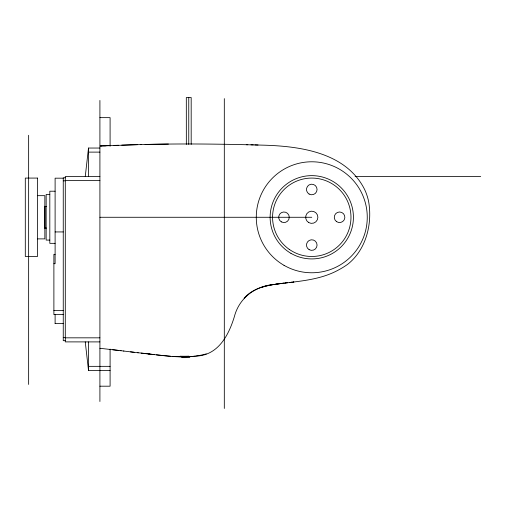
<?xml version="1.0" encoding="UTF-8"?>
<svg xmlns="http://www.w3.org/2000/svg" width="506" height="506" viewBox="0 0 506 506"><rect width="100%" height="100%" fill="white"/><g stroke="black" fill="none" stroke-linecap="round" stroke-linejoin="round"><path stroke-width="0.76" d="M85.248 176.55L88.506 148.043L99.91 148.043M274.144 284.448C255.258 285.966 239.174 297.939 234.354 316.686C228.699 335.231 218.181 355.294 196.265 356.085M44.926 228.351L44.926 206.208M206.284 353.877C183.912 360.285 160.345 354.712 137.714 352.726M262 287.187L262.772 286.953M262.981 286.889L264.379 286.497M273.43 284.562C263.987 286.149 254.164 288.787 246.89 295.371A30.303 30.303 0 0 0 244.126 298.243M264.853 286.364L265.663 286.162M265.947 286.086L267.56 285.707M267.731 285.662L268.458 285.504M268.642 285.466L270.83 285.023M271.039 284.986C293.543 281.311 317.395 281.361 337.97 270.261A82.965 82.965 0 0 0 347.565 264.385C365.983 249.977 372.536 224.076 368.653 201.698A53.914 53.914 0 0 0 364.775 189.801C346.06 151.908 298.856 145.937 261.102 145.108C221.052 143.982 180.965 143.514 140.908 144.558M274.372 284.41L276.244 284.119M275.428 284.245L277.674 283.917M276.478 284.087L283.569 283.177M277.908 283.885L278.389 283.822M278.623 283.79L280.292 283.575M280.526 283.543L281.241 283.455M281.475 283.423L282.171 283.341M282.639 283.284L284.448 283.075M293.195 282.101L293.866 282.019L291.178 282.329M195.442 356.186L188.972 356.705M285.118 282.999L285.789 282.924M285.624 282.943L287.686 282.715M289.748 282.487L291.81 282.259M100.15 146L101.82 145.924M101.738 145.93L102.459 145.899M100.542 145.987L141.199 144.545M103.091 145.873L105.001 145.785M104.723 145.798L105.912 145.747M105.64 145.76L106.513 145.722M107.708 145.671L109.498 145.601M109.46 145.601L110.093 145.576M113.995 145.418L118.48 145.247M121.756 145.133L137.309 144.646M145.089 144.457L168.428 144.065M99.91 117.645L110.093 117.645L110.093 146.24M88.506 152.116L99.91 152.116M99.91 176.55L65.293 176.55L65.293 341.892L99.91 341.904M355.085 176.55L480.7 176.55M65.293 177.77L63.256 177.77L63.256 340.677L65.293 340.683M63.256 178.182L55.11 178.182L55.11 263.702L53.889 263.702M65.293 180.623L99.91 180.623M63.256 180.825L65.293 180.825M55.11 191.211L49.816 191.211L49.816 243.342L55.11 243.342M49.816 194.468L46.154 194.468L46.154 240.084L49.816 240.084M37.52 195.67L44.851 195.67L44.851 238.883L37.52 238.883M44.926 206.486L46.501 206.486M99.91 217.276L311.772 217.276M44.926 228.073L46.501 228.073M55.11 231.938L63.256 231.938M55.11 254.335L53.889 254.335L53.889 314.599L63.256 314.612M53.889 310.539L63.256 310.539M55.11 323.454L63.256 323.454M63.256 337.628L65.293 337.628M65.293 337.831L99.91 337.831M88.506 366.344L110.093 366.344M85.248 341.904L88.506 370.417L110.093 370.417M99.91 386.198L110.093 386.198L110.093 349.077M246.27 144.71L247.826 144.748M181.679 356.793L172.148 356.363M250.951 144.817L253.31 144.874M254.885 144.918L258.041 145.007M170.573 356.249L156.443 354.883M99.91 348.28L121.098 350.721M154.653 354.687L152.844 354.485M153.324 354.542L141.199 353.144M148.751 354.023L149.188 354.073M112.819 349.728L118.322 350.386M138.246 352.796L123.54 351.012M120.086 350.595L123.894 351.056M130.548 351.866L134.109 352.296M224.31 98.619L224.31 408.462M191.179 144.406L191.179 97.538L186.316 97.538L186.341 144.406M188.757 97.538L188.757 144.406M99.91 100.441L99.91 401.511M88.506 148.043L88.506 176.55M88.506 341.904L88.506 370.417M55.11 314.612L55.11 323.574M28.64 135.273L28.64 384.433M150.516 354.289A24.01 0.386 6.2 0 1 149.137 354.13M189.845 357.508A97.013 80.271 0 0 1 181.654 357.622M188.94 356.167A101.238 82.617 0 0 1 180.13 356.205M37.52 178.08L25.3 178.08L25.3 256.479L37.52 256.479L37.52 178.08M284.024 265.334A55.489 55.489 0 0 0 367.261 217.276A55.489 55.489 0 0 0 284.024 169.219A55.489 55.489 0 0 0 284.024 265.334M308.717 222.57A6.11 6.11 0 0 0 317.882 217.276A6.11 6.11 0 0 0 308.717 211.989A6.11 6.11 0 0 0 308.717 222.57M309.122 194.07A5.294 5.294 0 0 0 317.066 189.484A5.294 5.294 0 0 0 309.122 184.899A5.294 5.294 0 0 0 309.122 194.07M309.122 249.66A5.294 5.294 0 0 0 317.066 245.075A5.294 5.294 0 0 0 309.122 240.489A5.294 5.294 0 0 0 309.122 249.66M289.198 249.331A39.202 39.202 0 0 0 350.816 220.799A39.202 39.202 0 0 0 295.302 181.705A39.202 39.202 0 0 0 289.198 249.331M336.522 221.609A5.294 5.294 0 0 0 344.839 217.757A5.294 5.294 0 0 0 337.344 212.476A5.294 5.294 0 0 0 336.522 221.609M281.33 221.862A5.294 5.294 0 0 0 289.268 217.276A5.294 5.294 0 0 0 281.33 212.691A5.294 5.294 0 0 0 281.33 221.862M290.95 253.342A41.644 41.644 0 0 0 353.416 217.276A41.644 41.644 0 0 0 290.95 181.211A41.644 41.644 0 0 0 290.95 253.342"/></g></svg>
